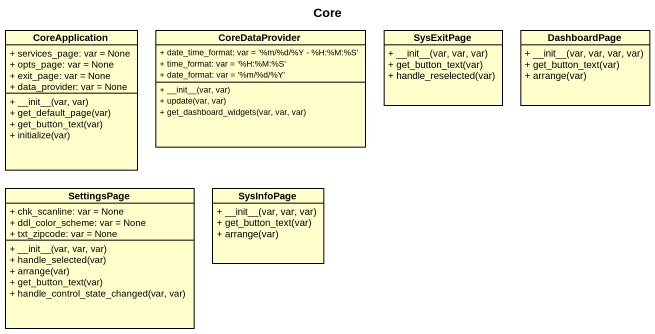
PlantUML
@startuml
title Core
hide circle
hide empty members
skinparam classAttributeIconSize 0
class CoreApplication {
  + services_page: var = None
  + opts_page: var = None
  + exit_page: var = None
  + data_provider: var = None
  + ~__init~__(var, var)
  + get_default_page(var)
  + get_button_text(var)
  + initialize(var)
}
class CoreDataProvider {
  + date_time_format: var = '%m/%d/%Y - %H:%M:%S'
  + time_format: var = '%H:%M:%S'
  + date_format: var = '%m/%d/%Y'
  + ~__init~__(var, var)
  + update(var, var)
  + get_dashboard_widgets(var, var, var)
}
class SysExitPage {
  + ~__init~__(var, var, var)
  + get_button_text(var)
  + handle_reselected(var)
}
class DashboardPage {
  + ~__init~__(var, var, var, var)
  + get_button_text(var)
  + arrange(var)
}
class SettingsPage {
  + chk_scanline: var = None
  + ddl_color_scheme: var = None
  + txt_zipcode: var = None
  + ~__init~__(var, var, var)
  + handle_selected(var)
  + arrange(var)
  + get_button_text(var)
  + handle_control_state_changed(var, var)
}
class SysInfoPage {
  + ~__init~__(var, var, var)
  + get_button_text(var)
  + arrange(var)
}
@enduml
